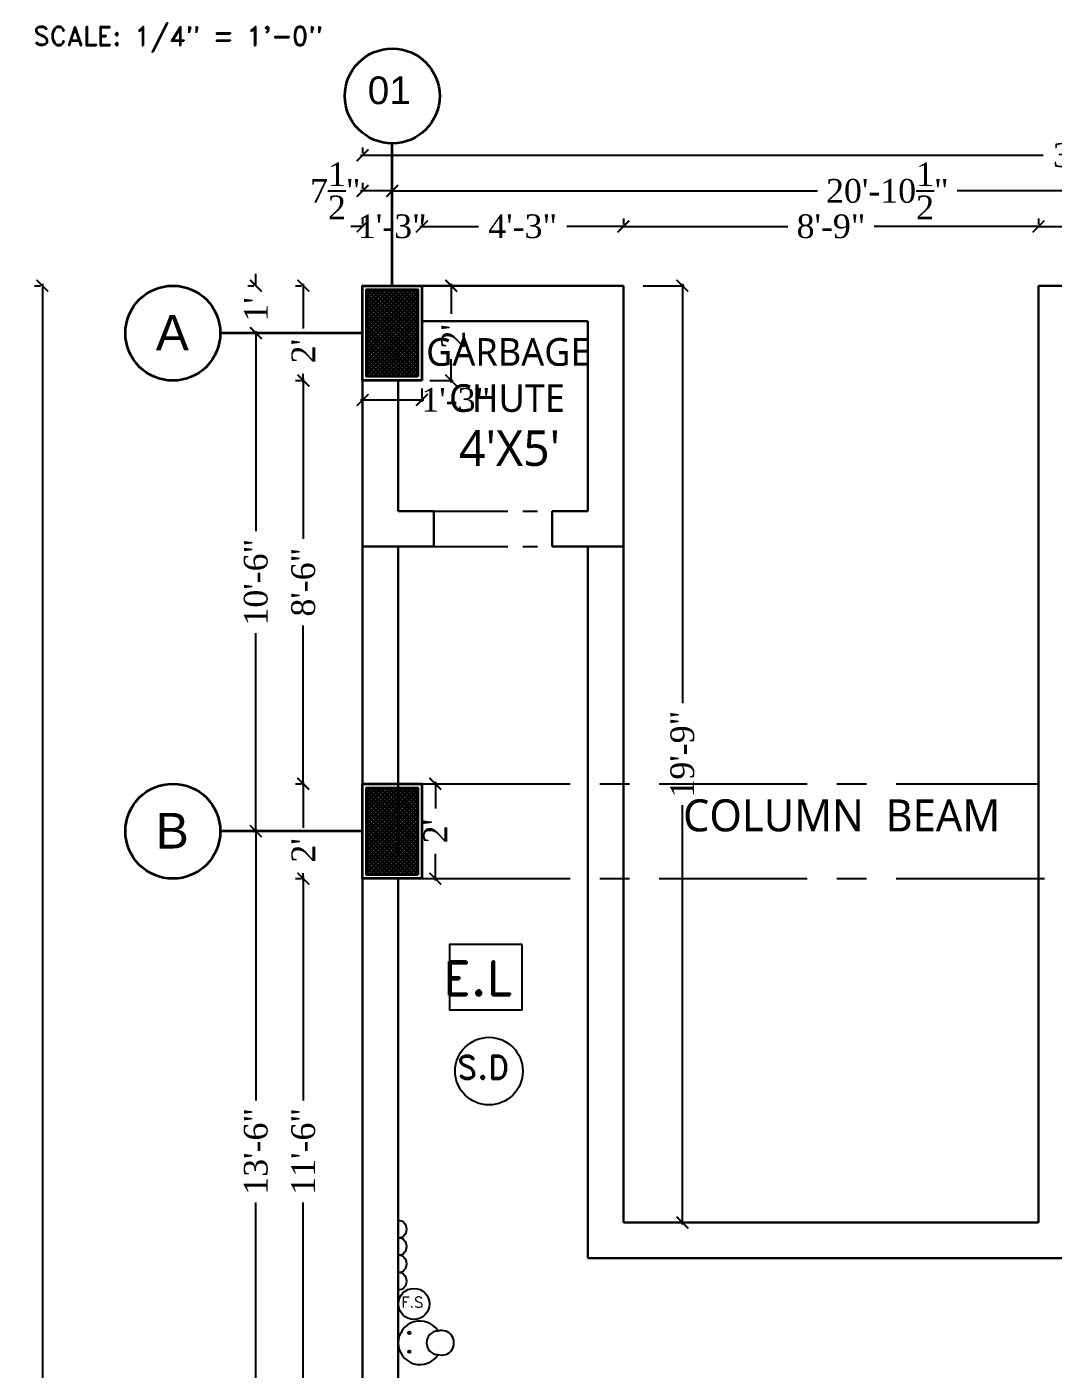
# Model space of a CAD drawing. Header units: inches. Extents: x 137014 to 144844, y -150241 to -148176.
# Drawn here: x 143081.5 to 143341.2, y -149678.9 to -149339.4 of the extents above; entities that cross this region are included whole.
import ezdxf

# ---------------------------------------------------------------- set-up
doc = ezdxf.new("R2010")
doc.units = ezdxf.units.IN
doc.header["$LTSCALE"] = 15
doc.header["$MEASUREMENT"] = 0
doc.header["$PDMODE"] = 2
doc.linetypes.add('CENTER', pattern=[2, 1.25, -0.25, 0.25, -0.25])
doc.linetypes.add('DASHEDX2', pattern=[1.5, 1, -0.5])
doc.layers.get('0').update_dxf_attribs({"linetype": 'CONTINUOUS'})
doc.layers.get('Defpoints').update_dxf_attribs({"linetype": 'CONTINUOUS'})
for name, color, linetype in [('COLUMN', 4, 'CONTINUOUS'), ('Column Hatch', 32, 'CONTINUOUS'), ('dimenion', 8, 'CONTINUOUS'), ('dooted', 7, 'DASHEDX2'), ('HATCH', 252, 'CONTINUOUS'), ('TEXT', 2, 'CONTINUOUS')]:
    doc.layers.add(name, color=color, linetype=linetype)
for name, color, linetype, lineweight in [('DIMENSION', 251, 'CONTINUOUS', 15), ('tex2', 2, 'CONTINUOUS', 0), ('WALL', 1, 'CONTINUOUS', 30)]:
    doc.layers.add(name, color=color, linetype=linetype, lineweight=lineweight)
doc.styles.add('arial', font='times.ttf')
doc.styles.get("Standard").update_dxf_attribs({"font": 'romand.shx', "height": 8})
doc.styles.add('times', font='times.ttf', dxfattribs={"height": 6})
doc.dimstyles.new('NAUMAN', dxfattribs={"dimtxt": 7, "dimasz": 3, "dimexe": 0.5, "dimexo": 2, "dimgap": 3, "dimtad": 0, "dimdec": 1, "dimzin": 0, "dimdsep": 46, "dimlunit": 4, "dimtxsty": 'times', "dimblk1": 'ARCHTICK', "dimblk2": 'ARCHTICK', "dimsah": 1, "dimcen": 0, "dimdle": 0.5, "dimclrd": 256, "dimclre": 256, "dimclrt": 2, "dimadec": 0, "dimazin": 0, "dimtfac": 1, "dimtdec": 1, "dimtix": 1, "dimtofl": 0, "dimtmove": 1, "dimatfit": 3, "dimldrblk": 'ARCHTICK', "dimfxl": 4, "dimtolj": 1, "dimtzin": 0, "dimarcsym": 0})

# ---------------------------------------------------------------- blocks, each defined once
blk = doc.blocks.new('4RF43')
at = {"layer": 'TEXT', "insert": (147916.44154, -141104.42813), "char_height": 4.8000162, "attachment_point": 5}
blk.add_mtext('SCALE: 1/4" = 1\'-0"', dxfattribs=at)
blk = doc.blocks.new('_ARCHTICK')
at = {"color": 0, "linetype": 'ByBlock', "const_width": 0.15}
blk.add_lwpolyline([(-0.5, -0.5), (0.5, 0.5)], dxfattribs=at)
blk = doc.blocks.new('*D1127')
at = {"layer": 'Defpoints', "color": 0, "ltscale": 5, "transparency": 16777216}
for p in [(143085.49, -149404.84), (143085.49, -150124.84), (143085.49, -150124.84)]:
    blk.add_point(p, dxfattribs=at)
at = {"layer": 'HATCH', "lineweight": -2, "ltscale": 5, "transparency": 16777216}
for p, q in [((143083.49, -149404.84), (143084.99, -149404.84)), ((143085.49, -149404.34), (143085.49, -149756.99)), ((143085.49, -150125.34), (143085.49, -149772.69)), ((143083.49, -150124.84), (143084.99, -150124.84))]:
    blk.add_line(p, q, dxfattribs=at)
at = {"layer": 'HATCH', "lineweight": -2, "ltscale": 5, "transparency": 16777216, "xscale": 3, "yscale": 3, "zscale": 3}
for p, rotation in [((143085.49, -149404.84), 90), ((143085.49, -150124.84), 270)]:
    blk.add_blockref('_ARCHTICK', p, dxfattribs=dict(at, rotation=rotation))
at = {"layer": 'HATCH', "color": 2, "ltscale": 5, "transparency": 16777216, "insert": (143085.49, -149764.84), "char_height": 6, "attachment_point": 5, "rotation": 90, "style": 'times'}
blk.add_mtext("\\A1;60'", dxfattribs=at)
blk = doc.blocks.new('*D1148')
at = {"layer": 'Defpoints', "color": 0, "ltscale": 5, "transparency": 16777216}
for p in [(143181.49, -149530.84), (143181.49, -149554.84), (143184.89, -149554.84)]:
    blk.add_point(p, dxfattribs=at)
at = {"layer": 'dimenion', "lineweight": -2, "ltscale": 5, "transparency": 16777216}
for p, q in [((143183.49, -149530.84), (143185.39, -149530.84)), ((143184.89, -149530.34), (143184.89, -149537.11)), ((143184.89, -149555.34), (143184.89, -149548.57)), ((143183.49, -149554.84), (143185.39, -149554.84))]:
    blk.add_line(p, q, dxfattribs=at)
at = {"layer": 'dimenion', "lineweight": -2, "ltscale": 5, "transparency": 16777216, "xscale": 3, "yscale": 3, "zscale": 3}
for p, rotation in [((143184.89, -149530.84), 90), ((143184.89, -149554.84), 270)]:
    blk.add_blockref('_ARCHTICK', p, dxfattribs=dict(at, rotation=rotation))
at = {"layer": 'dimenion', "color": 2, "ltscale": 5, "transparency": 16777216, "insert": (143184.89, -149542.84), "char_height": 6, "attachment_point": 5, "rotation": 90, "style": 'times'}
blk.add_mtext("\\A1;2'", dxfattribs=at)
blk = doc.blocks.new('*D1149')
at = {"layer": 'Defpoints', "color": 0, "ltscale": 5, "transparency": 16777216}
for p in [(143235.49, -149404.84), (143232.49, -149641.84), (143247.38, -149641.84)]:
    blk.add_point(p, dxfattribs=at)
at = {"layer": 'HATCH', "lineweight": -2, "ltscale": 5, "transparency": 16777216}
for p, q in [((143237.49, -149404.84), (143247.88, -149404.84)), ((143247.38, -149404.34), (143247.38, -149510.43)), ((143247.38, -149642.34), (143247.38, -149536.26)), ((143234.49, -149641.84), (143247.88, -149641.84))]:
    blk.add_line(p, q, dxfattribs=at)
at = {"layer": 'HATCH', "lineweight": -2, "ltscale": 5, "transparency": 16777216, "xscale": 3, "yscale": 3, "zscale": 3}
for p, rotation in [((143247.38, -149404.84), 90), ((143247.38, -149641.84), 270)]:
    blk.add_blockref('_ARCHTICK', p, dxfattribs=dict(at, rotation=rotation))
at = {"layer": 'HATCH', "color": 2, "ltscale": 5, "transparency": 16777216, "insert": (143247.38, -149523.34), "char_height": 6, "attachment_point": 5, "rotation": 90, "style": 'times'}
blk.add_mtext('\\A1;19\'-9"', dxfattribs=at)
blk = doc.blocks.new('*D1153')
at = {"layer": 'Defpoints', "color": 0, "ltscale": 5, "transparency": 16777216}
for p in [(143181.49, -149404.84), (143181.49, -149428.84), (143188.9, -149428.84)]:
    blk.add_point(p, dxfattribs=at)
at = {"layer": 'dimenion', "lineweight": -2, "ltscale": 5, "transparency": 16777216}
for p, q in [((143183.49, -149404.84), (143189.4, -149404.84)), ((143188.9, -149404.34), (143188.9, -149411.93)), ((143188.9, -149429.34), (143188.9, -149423.39)), ((143183.49, -149428.84), (143189.4, -149428.84))]:
    blk.add_line(p, q, dxfattribs=at)
at = {"layer": 'dimenion', "lineweight": -2, "ltscale": 5, "transparency": 16777216, "xscale": 3, "yscale": 3, "zscale": 3}
for p, rotation in [((143188.9, -149404.84), 90), ((143188.9, -149428.84), 270)]:
    blk.add_blockref('_ARCHTICK', p, dxfattribs=dict(at, rotation=rotation))
at = {"layer": 'dimenion', "color": 2, "ltscale": 5, "transparency": 16777216, "insert": (143189.39, -149417.66), "char_height": 6, "attachment_point": 5, "rotation": 90, "style": 'times'}
blk.add_mtext("\\A1;2'", dxfattribs=at)
blk = doc.blocks.new('*D1154')
at = {"layer": 'Defpoints', "color": 0, "ltscale": 5, "transparency": 16777216}
for p in [(143166.49, -149428.84), (143181.49, -149428.84), (143166.49, -149433.76)]:
    blk.add_point(p, dxfattribs=at)
at = {"layer": 'dimenion', "lineweight": -2, "ltscale": 5, "transparency": 16777216}
for p, q in [((143181.99, -149433.76), (143165.99, -149433.76)), ((143166.49, -149430.84), (143166.49, -149434.26)), ((143181.49, -149430.84), (143181.49, -149434.26))]:
    blk.add_line(p, q, dxfattribs=at)
at = {"layer": 'dimenion', "lineweight": -2, "ltscale": 5, "transparency": 16777216, "xscale": 3, "yscale": 3, "zscale": 3, "rotation": 180}
blk.add_blockref('_ARCHTICK', (143166.49, -149433.76), dxfattribs=at)
at = {"layer": 'dimenion', "lineweight": -2, "ltscale": 5, "transparency": 16777216, "xscale": 3, "yscale": 3, "zscale": 3}
blk.add_blockref('_ARCHTICK', (143181.49, -149433.76), dxfattribs=at)
at = {"layer": 'dimenion', "color": 2, "ltscale": 5, "transparency": 16777216, "insert": (143190.06, -149433.74), "char_height": 6, "attachment_point": 5, "style": 'times'}
blk.add_mtext('\\A1;1\'-3"', dxfattribs=at)
blk = doc.blocks.new('*D1158')
at = {"layer": 'Defpoints', "color": 0, "ltscale": 5, "transparency": 16777216}
for p in [(143232.49, -149389.84), (143232.49, -149389.84), (143337.49, -149389.84)]:
    blk.add_point(p, dxfattribs=at)
at = {"layer": 'HATCH', "lineweight": -2, "ltscale": 5, "transparency": 16777216}
for p, q in [((143232.49, -149387.84), (143232.49, -149389.34)), ((143337.49, -149387.84), (143337.49, -149389.34)), ((143231.99, -149389.84), (143274.04, -149389.84)), ((143337.99, -149389.84), (143295.93, -149389.84))]:
    blk.add_line(p, q, dxfattribs=at)
at = {"layer": 'HATCH', "lineweight": -2, "ltscale": 5, "transparency": 16777216, "xscale": 3, "yscale": 3, "zscale": 3, "rotation": 180}
blk.add_blockref('_ARCHTICK', (143232.49, -149389.84), dxfattribs=at)
at = {"layer": 'HATCH', "lineweight": -2, "ltscale": 5, "transparency": 16777216, "xscale": 3, "yscale": 3, "zscale": 3}
blk.add_blockref('_ARCHTICK', (143337.49, -149389.84), dxfattribs=at)
at = {"layer": 'HATCH', "color": 2, "ltscale": 5, "transparency": 16777216, "insert": (143284.99, -149389.84), "char_height": 6, "attachment_point": 5, "style": 'times'}
blk.add_mtext('\\A1;8\'-9"', dxfattribs=at)
blk = doc.blocks.new('*D1159')
at = {"layer": 'Defpoints', "color": 0, "ltscale": 5, "transparency": 16777216}
for p in [(143166.49, -149389.84), (143166.49, -149389.84), (143181.49, -149389.84)]:
    blk.add_point(p, dxfattribs=at)
at = {"layer": 'HATCH', "lineweight": -2, "ltscale": 5, "transparency": 16777216}
for p, q in [((143166.49, -149387.84), (143166.49, -149389.34)), ((143181.49, -149387.84), (143181.49, -149389.34)), ((143166.49, -149389.84), (143163.49, -149389.84)), ((143181.49, -149389.84), (143184.49, -149389.84))]:
    blk.add_line(p, q, dxfattribs=at)
at = {"layer": 'HATCH', "lineweight": -2, "ltscale": 5, "transparency": 16777216, "xscale": 3, "yscale": 3, "zscale": 3}
blk.add_blockref('_ARCHTICK', (143166.49, -149389.84), dxfattribs=at)
at = {"layer": 'HATCH', "lineweight": -2, "ltscale": 5, "transparency": 16777216, "xscale": 3, "yscale": 3, "zscale": 3, "rotation": 180}
blk.add_blockref('_ARCHTICK', (143181.49, -149389.84), dxfattribs=at)
at = {"layer": 'HATCH', "color": 2, "ltscale": 5, "transparency": 16777216, "insert": (143173.99, -149389.84), "char_height": 6, "attachment_point": 5, "style": 'times'}
blk.add_mtext('\\A1;1\'-3"', dxfattribs=at)
blk = doc.blocks.new('*D1160')
at = {"layer": 'Defpoints', "color": 0, "ltscale": 5, "transparency": 16777216}
for p in [(143181.49, -149389.84), (143232.49, -149389.84), (143232.49, -149389.84)]:
    blk.add_point(p, dxfattribs=at)
at = {"layer": 'HATCH', "lineweight": -2, "ltscale": 5, "transparency": 16777216}
for p, q in [((143181.49, -149387.84), (143181.49, -149389.34)), ((143232.49, -149387.84), (143232.49, -149389.34)), ((143180.99, -149389.84), (143195.84, -149389.84)), ((143232.99, -149389.84), (143218.13, -149389.84))]:
    blk.add_line(p, q, dxfattribs=at)
at = {"layer": 'HATCH', "lineweight": -2, "ltscale": 5, "transparency": 16777216, "xscale": 3, "yscale": 3, "zscale": 3, "rotation": 180}
blk.add_blockref('_ARCHTICK', (143181.49, -149389.84), dxfattribs=at)
at = {"layer": 'HATCH', "lineweight": -2, "ltscale": 5, "transparency": 16777216, "xscale": 3, "yscale": 3, "zscale": 3}
blk.add_blockref('_ARCHTICK', (143232.49, -149389.84), dxfattribs=at)
at = {"layer": 'HATCH', "color": 2, "ltscale": 5, "transparency": 16777216, "insert": (143206.99, -149389.84), "char_height": 6, "attachment_point": 5, "style": 'times'}
blk.add_mtext('\\A1;4\'-3"', dxfattribs=at)
blk = doc.blocks.new('*D1161')
at = {"layer": 'Defpoints', "color": 0, "ltscale": 5, "transparency": 16777216}
for p in [(143337.49, -149389.84), (143412.49, -149389.84), (143412.49, -149389.84)]:
    blk.add_point(p, dxfattribs=at)
at = {"layer": 'HATCH', "lineweight": -2, "ltscale": 5, "transparency": 16777216}
for p, q in [((143337.49, -149387.84), (143337.49, -149389.34)), ((143412.49, -149387.84), (143412.49, -149389.34)), ((143336.99, -149389.84), (143363.96, -149389.84)), ((143412.99, -149389.84), (143386.01, -149389.84))]:
    blk.add_line(p, q, dxfattribs=at)
at = {"layer": 'HATCH', "lineweight": -2, "ltscale": 5, "transparency": 16777216, "xscale": 3, "yscale": 3, "zscale": 3, "rotation": 180}
blk.add_blockref('_ARCHTICK', (143337.49, -149389.84), dxfattribs=at)
at = {"layer": 'HATCH', "lineweight": -2, "ltscale": 5, "transparency": 16777216, "xscale": 3, "yscale": 3, "zscale": 3}
blk.add_blockref('_ARCHTICK', (143412.49, -149389.84), dxfattribs=at)
at = {"layer": 'HATCH', "color": 2, "ltscale": 5, "transparency": 16777216, "insert": (143374.99, -149389.84), "char_height": 6, "attachment_point": 5, "style": 'times'}
blk.add_mtext('\\A1;6\'-3"', dxfattribs=at)
blk = doc.blocks.new('*D1165')
at = {"layer": 'Defpoints', "color": 0, "ltscale": 5, "transparency": 16777216}
for p in [(143173.99, -149380.84), (143424.49, -149380.84), (143424.49, -149380.84)]:
    blk.add_point(p, dxfattribs=at)
at = {"layer": 'HATCH', "lineweight": -2, "ltscale": 5, "transparency": 16777216}
for p, q in [((143173.99, -149378.84), (143173.99, -149380.34)), ((143424.49, -149378.84), (143424.49, -149380.34)), ((143173.49, -149380.84), (143281.59, -149380.84)), ((143424.99, -149380.84), (143316.88, -149380.84))]:
    blk.add_line(p, q, dxfattribs=at)
at = {"layer": 'HATCH', "lineweight": -2, "ltscale": 5, "transparency": 16777216, "xscale": 3, "yscale": 3, "zscale": 3, "rotation": 180}
blk.add_blockref('_ARCHTICK', (143173.99, -149380.84), dxfattribs=at)
at = {"layer": 'HATCH', "lineweight": -2, "ltscale": 5, "transparency": 16777216, "xscale": 3, "yscale": 3, "zscale": 3}
blk.add_blockref('_ARCHTICK', (143424.49, -149380.84), dxfattribs=at)
at = {"layer": 'HATCH', "color": 2, "ltscale": 5, "transparency": 16777216, "insert": (143299.24, -149380.84), "char_height": 6, "attachment_point": 5, "style": 'times'}
blk.add_mtext('\\A1;20\'-10{\\H1.000000x;\\S1/2;}"', dxfattribs=at)
blk = doc.blocks.new('*D1168')
at = {"layer": 'Defpoints', "color": 0, "ltscale": 5, "transparency": 16777216}
for p in [(143166.49, -149380.84), (143166.49, -149380.84), (143173.99, -149380.84)]:
    blk.add_point(p, dxfattribs=at)
at = {"layer": 'HATCH', "lineweight": -2, "ltscale": 5, "transparency": 16777216}
for p, q in [((143166.49, -149378.84), (143166.49, -149380.34)), ((143173.99, -149378.84), (143173.99, -149380.34)), ((143174.49, -149380.84), (143165.99, -149380.84))]:
    blk.add_line(p, q, dxfattribs=at)
at = {"layer": 'HATCH', "lineweight": -2, "ltscale": 5, "transparency": 16777216, "xscale": 3, "yscale": 3, "zscale": 3, "rotation": 180}
blk.add_blockref('_ARCHTICK', (143166.49, -149380.84), dxfattribs=at)
at = {"layer": 'HATCH', "lineweight": -2, "ltscale": 5, "transparency": 16777216, "xscale": 3, "yscale": 3, "zscale": 3}
blk.add_blockref('_ARCHTICK', (143173.99, -149380.84), dxfattribs=at)
at = {"layer": 'HATCH', "color": 2, "ltscale": 5, "transparency": 16777216, "insert": (143159.57, -149380.84), "char_height": 6, "attachment_point": 5, "style": 'times'}
blk.add_mtext('\\A1;7{\\H1.000000x;\\S1/2;}"', dxfattribs=at)
blk = doc.blocks.new('*D1169')
at = {"layer": 'Defpoints', "color": 0, "ltscale": 5, "transparency": 16777216}
for p in [(143166.49, -149371.84), (143526.49, -149371.84), (143526.49, -149371.84)]:
    blk.add_point(p, dxfattribs=at)
at = {"layer": 'HATCH', "lineweight": -2, "ltscale": 5, "transparency": 16777216}
for p, q in [((143165.99, -149371.84), (143338.63, -149371.84)), ((143166.49, -149369.84), (143166.49, -149371.34)), ((143526.99, -149371.84), (143354.35, -149371.84)), ((143526.49, -149369.84), (143526.49, -149371.34))]:
    blk.add_line(p, q, dxfattribs=at)
at = {"layer": 'HATCH', "lineweight": -2, "ltscale": 5, "transparency": 16777216, "xscale": 3, "yscale": 3, "zscale": 3, "rotation": 180}
blk.add_blockref('_ARCHTICK', (143166.49, -149371.84), dxfattribs=at)
at = {"layer": 'HATCH', "lineweight": -2, "ltscale": 5, "transparency": 16777216, "xscale": 3, "yscale": 3, "zscale": 3}
blk.add_blockref('_ARCHTICK', (143526.49, -149371.84), dxfattribs=at)
at = {"layer": 'HATCH', "color": 2, "ltscale": 5, "transparency": 16777216, "insert": (143346.49, -149371.84), "char_height": 6, "attachment_point": 5, "style": 'times'}
blk.add_mtext("\\A1;30'", dxfattribs=at)
blk = doc.blocks.new('*D1188')
at = {"layer": 'Defpoints', "color": 0, "ltscale": 5, "transparency": 16777216}
for p in [(143139.49, -149404.84), (143139.49, -149404.84), (143139.49, -149416.84)]:
    blk.add_point(p, dxfattribs=at)
at = {"layer": 'HATCH', "lineweight": -2, "ltscale": 5, "transparency": 16777216}
for p, q in [((143139.49, -149404.84), (143139.49, -149401.84)), ((143137.49, -149404.84), (143138.99, -149404.84)), ((143137.49, -149416.84), (143138.99, -149416.84)), ((143139.49, -149416.84), (143139.49, -149419.84))]:
    blk.add_line(p, q, dxfattribs=at)
at = {"layer": 'HATCH', "lineweight": -2, "ltscale": 5, "transparency": 16777216, "xscale": 3, "yscale": 3, "zscale": 3}
for p, rotation in [((143139.49, -149404.84), 270), ((143139.49, -149416.84), 90)]:
    blk.add_blockref('_ARCHTICK', p, dxfattribs=dict(at, rotation=rotation))
at = {"layer": 'HATCH', "color": 2, "ltscale": 5, "transparency": 16777216, "insert": (143139.49, -149410.84), "char_height": 6, "attachment_point": 5, "rotation": 90, "style": 'times'}
blk.add_mtext("\\A1;1'", dxfattribs=at)
blk = doc.blocks.new('*D1189')
at = {"layer": 'Defpoints', "color": 0, "ltscale": 5, "transparency": 16777216}
for p in [(143139.49, -149416.84), (143139.49, -149542.84), (143139.49, -149542.84)]:
    blk.add_point(p, dxfattribs=at)
at = {"layer": 'HATCH', "lineweight": -2, "ltscale": 5, "transparency": 16777216}
for p, q in [((143137.49, -149416.84), (143138.99, -149416.84)), ((143139.49, -149416.34), (143139.49, -149466.93)), ((143139.49, -149543.34), (143139.49, -149492.76)), ((143137.49, -149542.84), (143138.99, -149542.84))]:
    blk.add_line(p, q, dxfattribs=at)
at = {"layer": 'HATCH', "lineweight": -2, "ltscale": 5, "transparency": 16777216, "xscale": 3, "yscale": 3, "zscale": 3}
for p, rotation in [((143139.49, -149416.84), 90), ((143139.49, -149542.84), 270)]:
    blk.add_blockref('_ARCHTICK', p, dxfattribs=dict(at, rotation=rotation))
at = {"layer": 'HATCH', "color": 2, "ltscale": 5, "transparency": 16777216, "insert": (143139.49, -149479.84), "char_height": 6, "attachment_point": 5, "rotation": 90, "style": 'times'}
blk.add_mtext('\\A1;10\'-6"', dxfattribs=at)
blk = doc.blocks.new('*D1190')
at = {"layer": 'Defpoints', "color": 0, "ltscale": 5, "transparency": 16777216}
for p in [(143139.49, -149542.84), (143139.49, -149704.84), (143139.49, -149704.84)]:
    blk.add_point(p, dxfattribs=at)
at = {"layer": 'HATCH', "lineweight": -2, "ltscale": 5, "transparency": 16777216}
for p, q in [((143139.49, -149542.34), (143139.49, -149610.93)), ((143137.49, -149542.84), (143138.99, -149542.84)), ((143139.49, -149705.34), (143139.49, -149636.76)), ((143137.49, -149704.84), (143138.99, -149704.84))]:
    blk.add_line(p, q, dxfattribs=at)
at = {"layer": 'HATCH', "lineweight": -2, "ltscale": 5, "transparency": 16777216, "xscale": 3, "yscale": 3, "zscale": 3}
for p, rotation in [((143139.49, -149542.84), 90), ((143139.49, -149704.84), 270)]:
    blk.add_blockref('_ARCHTICK', p, dxfattribs=dict(at, rotation=rotation))
at = {"layer": 'HATCH', "color": 2, "ltscale": 5, "transparency": 16777216, "insert": (143139.49, -149623.84), "char_height": 6, "attachment_point": 5, "rotation": 90, "style": 'times'}
blk.add_mtext('\\A1;13\'-6"', dxfattribs=at)
blk = doc.blocks.new('*D1195')
at = {"layer": 'Defpoints', "color": 0, "ltscale": 5, "transparency": 16777216}
for p in [(143151.49, -149404.84), (143151.49, -149428.84), (143151.49, -149428.84)]:
    blk.add_point(p, dxfattribs=at)
at = {"layer": 'HATCH', "lineweight": -2, "ltscale": 5, "transparency": 16777216}
for p, q in [((143149.49, -149404.84), (143150.99, -149404.84)), ((143151.49, -149404.34), (143151.49, -149415.67)), ((143151.49, -149429.34), (143151.49, -149427.13)), ((143149.49, -149428.84), (143150.99, -149428.84))]:
    blk.add_line(p, q, dxfattribs=at)
at = {"layer": 'HATCH', "lineweight": -2, "ltscale": 5, "transparency": 16777216, "xscale": 3, "yscale": 3, "zscale": 3}
for p, rotation in [((143151.49, -149404.84), 90), ((143151.49, -149428.84), 270)]:
    blk.add_blockref('_ARCHTICK', p, dxfattribs=dict(at, rotation=rotation))
at = {"layer": 'HATCH', "color": 2, "ltscale": 5, "transparency": 16777216, "insert": (143151.49, -149421.4), "char_height": 6, "attachment_point": 5, "rotation": 90, "style": 'times'}
blk.add_mtext("\\A1;2'", dxfattribs=at)
blk = doc.blocks.new('*D1196')
at = {"layer": 'Defpoints', "color": 0, "ltscale": 5, "transparency": 16777216}
for p in [(143151.49, -149428.84), (143151.49, -149530.84), (143151.49, -149530.84)]:
    blk.add_point(p, dxfattribs=at)
at = {"layer": 'HATCH', "lineweight": -2, "ltscale": 5, "transparency": 16777216}
for p, q in [((143149.49, -149428.84), (143150.99, -149428.84)), ((143151.49, -149428.34), (143151.49, -149468.89)), ((143151.49, -149531.34), (143151.49, -149490.79)), ((143149.49, -149530.84), (143150.99, -149530.84))]:
    blk.add_line(p, q, dxfattribs=at)
at = {"layer": 'HATCH', "lineweight": -2, "ltscale": 5, "transparency": 16777216, "xscale": 3, "yscale": 3, "zscale": 3}
for p, rotation in [((143151.49, -149428.84), 90), ((143151.49, -149530.84), 270)]:
    blk.add_blockref('_ARCHTICK', p, dxfattribs=dict(at, rotation=rotation))
at = {"layer": 'HATCH', "color": 2, "ltscale": 5, "transparency": 16777216, "insert": (143151.49, -149479.84), "char_height": 6, "attachment_point": 5, "rotation": 90, "style": 'times'}
blk.add_mtext('\\A1;8\'-6"', dxfattribs=at)
blk = doc.blocks.new('*D1197')
at = {"layer": 'Defpoints', "color": 0, "ltscale": 5, "transparency": 16777216}
for p in [(143151.49, -149530.84), (143151.49, -149554.84), (143151.49, -149554.84)]:
    blk.add_point(p, dxfattribs=at)
at = {"layer": 'HATCH', "lineweight": -2, "ltscale": 5, "transparency": 16777216}
for p, q in [((143149.49, -149530.84), (143150.99, -149530.84)), ((143151.49, -149530.34), (143151.49, -149541.98)), ((143149.49, -149554.84), (143150.99, -149554.84)), ((143151.49, -149555.34), (143151.49, -149553.44))]:
    blk.add_line(p, q, dxfattribs=at)
at = {"layer": 'HATCH', "lineweight": -2, "ltscale": 5, "transparency": 16777216, "xscale": 3, "yscale": 3, "zscale": 3}
for p, rotation in [((143151.49, -149530.84), 90), ((143151.49, -149554.84), 270)]:
    blk.add_blockref('_ARCHTICK', p, dxfattribs=dict(at, rotation=rotation))
at = {"layer": 'HATCH', "color": 2, "ltscale": 5, "transparency": 16777216, "insert": (143151.49, -149547.71), "char_height": 6, "attachment_point": 5, "rotation": 90, "style": 'times'}
blk.add_mtext("\\A1;2'", dxfattribs=at)
blk = doc.blocks.new('*D1198')
at = {"layer": 'Defpoints', "color": 0, "ltscale": 5, "transparency": 16777216}
for p in [(143151.49, -149554.84), (143151.49, -149692.84), (143151.49, -149692.84)]:
    blk.add_point(p, dxfattribs=at)
at = {"layer": 'HATCH', "lineweight": -2, "ltscale": 5, "transparency": 16777216}
for p, q in [((143149.49, -149554.84), (143150.99, -149554.84)), ((143151.49, -149554.34), (143151.49, -149610.93)), ((143151.49, -149693.34), (143151.49, -149636.76)), ((143149.49, -149692.84), (143150.99, -149692.84))]:
    blk.add_line(p, q, dxfattribs=at)
at = {"layer": 'HATCH', "lineweight": -2, "ltscale": 5, "transparency": 16777216, "xscale": 3, "yscale": 3, "zscale": 3}
for p, rotation in [((143151.49, -149554.84), 90), ((143151.49, -149692.84), 270)]:
    blk.add_blockref('_ARCHTICK', p, dxfattribs=dict(at, rotation=rotation))
at = {"layer": 'HATCH', "color": 2, "ltscale": 5, "transparency": 16777216, "insert": (143151.49, -149623.84), "char_height": 6, "attachment_point": 5, "rotation": 90, "style": 'times'}
blk.add_mtext('\\A1;11\'-6"', dxfattribs=at)

msp = doc.modelspace()

# ---------------------------------------------------------------- hatches: boundary and pattern name
at = {"layer": 'Column Hatch', "lineweight": 35}
h = msp.add_hatch(dxfattribs=at)
h.set_pattern_fill('ANSI37', color=256, scale=0.25)
h.set_pattern_definition([(45, (143514.48525, -149404.8425), (-0.561266, 0.561266), []), (135, (143514.48525, -149404.8425), (-0.561266, -0.561266), [])])
h.paths.add_polyline_path([(143180.48525, -149427.84248), (143167.48525, -149427.84248), (143167.48525, -149405.84248), (143180.48525, -149405.84248)])
h = msp.add_hatch(dxfattribs=at)
h.set_pattern_fill('ANSI37', color=256, scale=0.25)
h.set_pattern_definition([(45, (143514.48525, -149530.8425), (-0.561266, 0.561266), []), (135, (143514.48525, -149530.8425), (-0.561266, -0.561266), [])])
h.paths.add_polyline_path([(143180.48525, -149553.84248), (143167.48525, -149553.84248), (143167.48525, -149531.84248), (143180.48525, -149531.84248)])

# ---------------------------------------------------------------- linework, layer by layer
msp.add_line((143175.48525, -149641.32392), (143175.48525, -149658.86105))
at = {"ltscale": 0.22}
msp.add_lwpolyline([(143206.81848, -149571.4974), (143188.45923, -149571.4974), (143188.45923, -149587.99657), (143206.81848, -149587.99657)], close=True, dxfattribs=at)
for centre, radius in [((143198.4511, -149603.53408), 8.55115), ((143179.4845, -149662.43855), 3.93776), ((143178.31554, -149669.73263), 0.31799), ((143178.31554, -149674.50912), 0.31799)]:
    msp.add_circle(centre, radius, dxfattribs=at)
for centre in [(143175.48525, -149643.51606), (143175.48525, -149647.90034), (143175.48525, -149652.28462), (143175.48525, -149656.66891)]:
    msp.add_arc(centre, 2.19214, 270, 90)
for centre, radius, start, end in [((143180.99199, -149672.26787), 5.50674, 32.7653961, 327.2346039), ((143185.62258, -149672.26787), 2.98025, 90, 270), ((143186.49874, -149672.26787), 3.10637, 253.6173019, 106.3826981)]:
    msp.add_arc(centre, radius, start, end, dxfattribs=at)
at = {"layer": 'COLUMN', "lineweight": 35}
for p, q in [((143173.98525, -149404.84248), (143173.98525, -149368.84248)), ((143166.48525, -149416.84248), (143130.48525, -149416.84248)), ((143166.48525, -149542.84248), (143130.48525, -149542.84248))]:
    msp.add_line(p, q, dxfattribs=at)
for points in [[(143181.48525, -149428.84248), (143166.48525, -149428.84248), (143166.48525, -149404.84248), (143181.48525, -149404.84248)], [(143181.48525, -149554.84248), (143166.48525, -149554.84248), (143166.48525, -149530.84248), (143181.48525, -149530.84248)]]:
    msp.add_lwpolyline(points, close=True, dxfattribs=at)
for centre in [(143173.98525, -149356.84248), (143118.48525, -149416.84248), (143118.48525, -149542.84248)]:
    msp.add_circle(centre, 12, dxfattribs=at)
at = {"layer": 'Column Hatch', "lineweight": 35}
for points in [[(143180.48525, -149427.84248), (143167.48525, -149427.84248), (143167.48525, -149405.84248), (143180.48525, -149405.84248)], [(143180.48525, -149553.84248), (143167.48525, -149553.84248), (143167.48525, -149531.84248), (143180.48525, -149531.84248)]]:
    msp.add_lwpolyline(points, close=True, dxfattribs=at)
at = {"layer": 'dooted', "linetype": 'CENTER'}
for p, q in [((143184.48525, -149461.84248), (143214.48525, -149461.84248)), ((143184.48525, -149470.84248), (143214.48525, -149470.84248))]:
    msp.add_line(p, q, dxfattribs=at)
at = {"layer": 'dooted', "linetype": 'CENTER', "ltscale": 2}
for p, q in [((143181.48525, -149530.84248), (143337.48525, -149530.84248)), ((143181.48525, -149554.84248), (143517.48525, -149554.84248))]:
    msp.add_line(p, q, dxfattribs=at)
at = {"layer": 'WALL'}
for p, q in [((143232.48525, -149404.84248), (143181.48525, -149404.84248)), ((143232.48525, -149404.84248), (143232.48525, -149641.84248)), ((143412.48525, -149404.84248), (143337.48525, -149404.84248)), ((143337.48525, -149641.84248), (143337.48525, -149404.84248)), ((143223.48525, -149413.84248), (143181.48525, -149413.84248)), ((143223.48525, -149413.84248), (143223.48525, -149461.84248)), ((143166.48525, -149428.84248), (143166.48525, -149548.84248)), ((143175.48525, -149428.84248), (143175.48525, -149461.84248)), ((143184.48525, -149461.84248), (143175.48525, -149461.84248)), ((143184.48525, -149461.84248), (143184.48525, -149470.84248)), ((143223.48525, -149461.84248), (143214.48525, -149461.84248)), ((143214.48525, -149461.84248), (143214.48525, -149470.84248)), ((143184.48525, -149470.84248), (143166.48525, -149470.84248)), ((143175.48525, -149470.84248), (143175.48525, -149548.84248)), ((143232.48525, -149470.84248), (143214.48525, -149470.84248)), ((143223.48525, -149470.84248), (143223.48525, -149650.84248)), ((143166.48525, -149692.84248), (143166.48525, -149554.84248)), ((143175.48525, -149554.84248), (143175.48525, -149692.84248)), ((143232.48525, -149641.84248), (143337.48525, -149641.84248)), ((143223.48525, -149650.84248), (143346.48525, -149650.84248))]:
    msp.add_line(p, q, dxfattribs=at)

# ---------------------------------------------------------------- block references
at = {"layer": 'DIMENSION'}
msp.add_blockref('4RF43', (-4796.61934, -8238.04118), dxfattribs=at)

# ---------------------------------------------------------------- texts
at = {"ltscale": 0.22, "attachment_point": 3}
for s, insert, char_height, width in [('E.L', (143204.07292, -149575.83276), 8.517973, 26.2972052), ('S.D', (143203.59675, -149599.6245), 5.915259, 5.6025929)]:
    msp.add_mtext(s, dxfattribs=dict(at, insert=insert, char_height=char_height, width=width))
at = {"color": 13, "ltscale": 0.22, "insert": (143181.85405, -149660.63821), "char_height": 2.723948, "width": 2.5799671, "attachment_point": 3}
msp.add_mtext('F.S', dxfattribs=at)
at = {"layer": 'tex2', "attachment_point": 5, "style": 'arial'}
for s, insert, char_height in [('{\\fArial|b0|i0|c0|p34;01}', (143173.2246, -149355.45362), 7), ('{\\fArial|b0|i0|c0|p34;A}', (143118.3505, -149416.71776), 9), ('{\\fArial|b0|i0|c0|p34;B}', (143118.3505, -149542.71776), 9)]:
    msp.add_mtext(s, dxfattribs=dict(at, insert=insert, char_height=char_height))
at = {"layer": 'TEXT'}
for s, insert, char_height, width, attachment_point in [("\\pi22.81686;{\\fTrebuchet MS|b0|i0|c0|p34;\\H0.77778x;GARBAGE\\P\\pi28.60307;CHUTE\\H1.2857x;\\P\\pi31.15372;4'X5'}", (143159.73923, -149418.09271), 9, 85.61633, 1), ('\\A1;{\\fTrebuchet MS|b0|i0|c0|p34;COLUMN  BEAM}', (143287.66748, -149534.78459), 8.1, 118.1902113, 2)]:
    msp.add_mtext(s, dxfattribs=dict(at, insert=insert, char_height=char_height, width=width, attachment_point=attachment_point))

# ---------------------------------------------------------------- dimensions: what is measured, and where the dimension line sits
at = {"layer": 'dimenion', "ltscale": 5}
for base, p1, p2, angle, picture, middle in [((143188.89908, -149428.84248), (143181.48525, -149404.84248), (143181.48525, -149428.84248), 270, '*D1153', (143189.3895, -149417.66381)), ((143166.48525, -149433.75969), (143181.48525, -149428.84248), (143166.48525, -149428.84248), 180, '*D1154', (143190.05804, -149433.74382))]:
    dim = msp.add_linear_dim(base=base, p1=p1, p2=p2, angle=angle, dimstyle='NAUMAN', dxfattribs=at)
    dim.commit()
    dim.dimension.update_dxf_attribs({"geometry": picture, "text_midpoint": middle, "dimtype": 161})
dim = msp.add_aligned_dim(p1=(143181.48525, -149530.84248), p2=(143181.48525, -149554.84248), distance=3.40248, dimstyle='NAUMAN', dxfattribs=at)
dim.commit()
dim.dimension.update_dxf_attribs({"geometry": '*D1148', "text_midpoint": (143184.88773, -149542.84248)})
at = {"layer": 'HATCH', "ltscale": 5}
for base, p1, p2, picture, middle in [((143526.48525, -149371.84248), (143166.48525, -149371.84248), (143526.48525, -149371.84248), '*D1169', (143346.48525, -149371.84248)), ((143166.48525, -149389.84248), (143181.48525, -149389.84248), (143166.48525, -149389.84248), '*D1159', (143173.98525, -149389.84248)), ((143232.48525, -149389.84248), (143181.48525, -149389.84248), (143232.48525, -149389.84248), '*D1160', (143206.98525, -149389.84248))]:
    dim = msp.add_linear_dim(base=base, p1=p1, p2=p2, dimstyle='NAUMAN', dxfattribs=at)
    dim.commit()
    dim.dimension.update_dxf_attribs({"geometry": picture, "text_midpoint": middle})
for base, p1, p2, angle, picture, middle, dimtype in [((143166.48525, -149380.84248), (143173.98525, -149380.84248), (143166.48525, -149380.84248), 180, '*D1168', (143159.5685, -149380.84248), 161), ((143151.48525, -149428.84248), (143151.48525, -149404.84248), (143151.48525, -149428.84248), 90, '*D1195', (143151.48525, -149421.4035), 160), ((143151.48525, -149554.84248), (143151.48525, -149530.84248), (143151.48525, -149554.84248), 90, '*D1197', (143151.48525, -149547.71429), 160)]:
    dim = msp.add_linear_dim(base=base, p1=p1, p2=p2, angle=angle, dimstyle='NAUMAN', dxfattribs=at)
    dim.commit()
    dim.dimension.update_dxf_attribs({"geometry": picture, "text_midpoint": middle, "dimtype": dimtype})
for p1, p2, picture, middle in [((143173.98525, -149380.84248), (143424.48525, -149380.84248), '*D1165', (143299.23525, -149380.84248)), ((143337.48525, -149389.84248), (143412.48525, -149389.84248), '*D1161', (143374.98525, -149389.84248))]:
    dim = msp.add_aligned_dim(p1=p1, p2=p2, distance=0, dimstyle='NAUMAN', dxfattribs=at)
    dim.commit()
    dim.dimension.update_dxf_attribs({"geometry": picture, "text_midpoint": middle})
for base, p1, p2, angle, picture, middle in [((143232.48525, -149389.84248), (143337.48525, -149389.84248), (143232.48525, -149389.84248), 180, '*D1158', (143284.98525, -149389.84248)), ((143085.48525, -150124.84248), (143085.48525, -149404.84248), (143085.48525, -150124.84248), 90, '*D1127', (143085.48525, -149764.84248)), ((143139.48525, -149404.84248), (143139.48525, -149416.84248), (143139.48525, -149404.84248), 90, '*D1188', (143139.48525, -149410.84248)), ((143247.38144, -149641.84248), (143235.48525, -149404.84248), (143232.48525, -149641.84248), 90, '*D1149', (143247.38144, -149523.34248)), ((143139.48525, -149542.84248), (143139.48525, -149416.84248), (143139.48525, -149542.84248), 90, '*D1189', (143139.48525, -149479.84248)), ((143151.48525, -149530.84248), (143151.48525, -149428.84248), (143151.48525, -149530.84248), 90, '*D1196', (143151.48525, -149479.84248)), ((143139.48525, -149704.84248), (143139.48525, -149542.84248), (143139.48525, -149704.84248), 90, '*D1190', (143139.48525, -149623.84248)), ((143151.48525, -149692.84248), (143151.48525, -149554.84248), (143151.48525, -149692.84248), 90, '*D1198', (143151.48525, -149623.84248))]:
    dim = msp.add_linear_dim(base=base, p1=p1, p2=p2, angle=angle, dimstyle='NAUMAN', dxfattribs=at)
    dim.commit()
    dim.dimension.update_dxf_attribs({"geometry": picture, "text_midpoint": middle})

doc.saveas('drawing.dxf')
